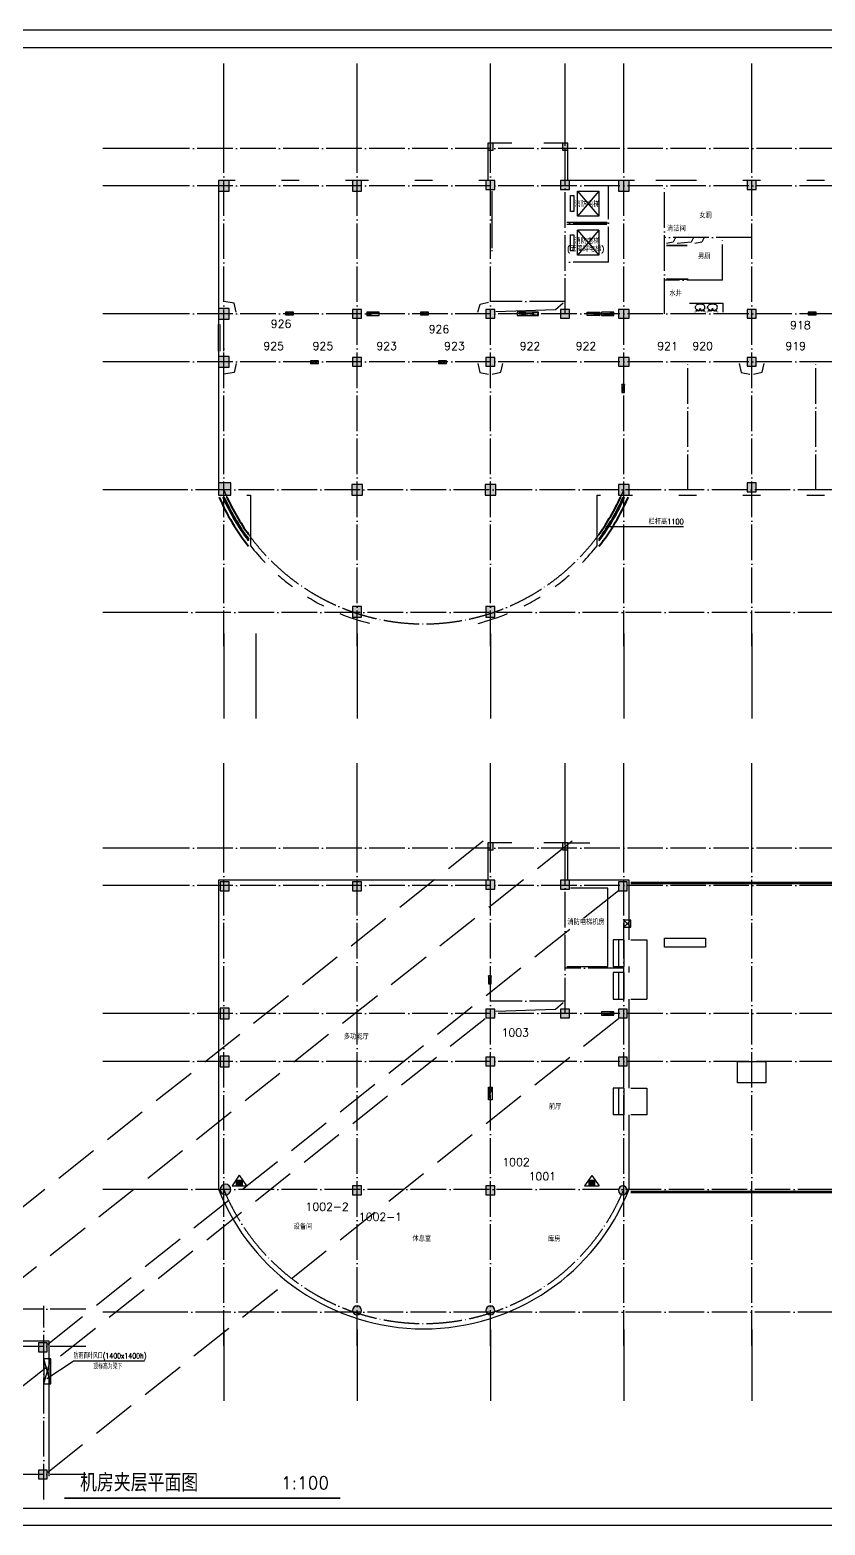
# Model space of a CAD drawing. Extents: x 356363 to 889308, y -1213508 to 149044.
# Drawn here: x 412840 to 457572, y -625991 to -541891 of the extents above; entities that cross this region are included whole.
import ezdxf
from ezdxf.enums import TextEntityAlignment as Align

# ---------------------------------------------------------------- set-up
doc = ezdxf.new("R2010")
doc.units = 0
doc.header["$LTSCALE"] = 1000
doc.header["$MEASUREMENT"] = 0
doc.linetypes.add('DASH', pattern=[0.35, 0.25, -0.1])
doc.linetypes.add('DOTE', pattern=[2.42, 2, -0.2, 0.02, -0.2])
doc.layers.get('0').update_dxf_attribs({"linetype": 'CONTINUOUS'})
for name, color, linetype in [('ACS_COM', 7, 'CONTINUOUS'), ('AXIS', 3, 'CONTINUOUS'), ('COLUMN', 7, 'CONTINUOUS'), ('DOTE', 1, 'CONTINUOUS'), ('EQUIP_消防', 7, 'CONTINUOUS'), ('JIAJU', 3, 'CONTINUOUS'), ('STAIR', 2, 'CONTINUOUS'), ('WINDOW', 2, 'CONTINUOUS'), ('保温', 2, 'CONTINUOUS'), ('填充', 9, 'CONTINUOUS'), ('柱子', 7, 'CONTINUOUS'), ('洞口', 6, 'CONTINUOUS'), ('灭火器', 3, 'CONTINUOUS'), ('电洞', 32, 'CONTINUOUS')]:
    doc.layers.add(name, color=color, linetype=linetype)
doc.layers.add('WALL', color=4, linetype='CONTINUOUS', lineweight=40)
doc.styles.add('dm', font='romans.shx', dxfattribs={"width": 0.7, "bigfont": 'z.shx'})
doc.styles.get("Standard").update_dxf_attribs({"font": 'romans.shx', "height": 450, "bigfont": 'z.shx'})

# ---------------------------------------------------------------- blocks, each defined once
blk = doc.blocks.new('tk0')
at = {"color": 243}
for p, q in [((0, 84100), (118900, 84100)), ((0, 0), (118900, 0)), ((34800, 0), (118900, 0)), ((44600, 0), (118900, 0))]:
    blk.add_line(p, q, dxfattribs=at)
at = {"color": 244}
for p, q in [((117900, 83100), (2500, 83100)), ((2500, 950), (117900, 950)), ((37300, 950), (117900, 950)), ((47100, 950), (117900, 950))]:
    blk.add_line(p, q, dxfattribs=at)
blk = doc.blocks.new('M_E11')
for p, q in [((-280, -10), (-280, 0)), ((280, 0), (280, -10)), ((-251, -189), (-251, -186)), ((-248, -183), (-250, -185))]:
    blk.add_line(p, q)
at = {"const_width": 1.5}
for points in [[(-280, 0), (280, 0)], [(-326, -200), (-280, -5)], [(326, -204), (280, -5)]]:
    blk.add_lwpolyline(points, dxfattribs=at)
for points in [[(-326, -200, 0.008223), (-326, -204, 0.149285)], [(-326, -266, 0.149285), (-304, -337, 0.107079), (-231, -408, 0.075625), (-131, -450, 0.062436), (-1, -467, 0.062436), (130, -452, 0.075625), (230, -410, 0.107079), (304, -339, 0.149285), (326, -268, 0.005205), (326, -266, 0.086596)]]:
    blk.add_lwpolyline(points, format="xyb", dxfattribs=at)
at = {"const_width": 1.5, "flags": 128}
for points in [[(-326, -204), (-326, -268)], [(326, -204), (326, -268)]]:
    blk.add_lwpolyline(points, dxfattribs=at)
at = {"flags": 128}
for points in [[(-253, -188, 0.172546), (-250, -358, 0.726395)], [(253, -188, -0.172546), (250, -358, -0.726395)]]:
    blk.add_lwpolyline(points, format="xyb", dxfattribs=at)
for points in [[(253, -188, 0.098208), (193, -141, 0.066287), (110, -111, 0.052428), (0, -100, 0.052428), (-110, -111, 0.066287), (-193, -141, 0.093876), (-251, -186, 0.171377)], [(-250, -358, 0.091341), (-193, -401, 0.066287), (-110, -431, 0.052428), (0, -442, 0.052428), (110, -431, 0.066287), (193, -401, 0.091756), (250, -358, 0.171377)]]:
    blk.add_lwpolyline(points, format="xyb")
for centre, radius in [((-210, -75), 24), ((-210, -75), 24), ((-210, -75), 24), ((-90, -65), 10), ((0, -170), 25), ((0, -170), 15), ((90, -65), 10), ((210, -75), 24)]:
    blk.add_circle(centre, radius)
blk.add_arc((-250, -186), 1, 131.32236, 180)
at = {"width": 0.8, "flags": 9}
for tag in ['XSIZE', 'YSIZE']:
    blk.add_attdef(tag, (0, 0), '', height=0.5, dxfattribs=at)
blk = doc.blocks.new('灭火器')
at = {"layer": '灭火器'}
h = blk.add_hatch(dxfattribs=at)
h.set_pattern_fill('ANSI31', color=256, scale=100, style=0)
h.set_pattern_definition([(45, (-132002.346, 14406.528), (-8.8388348, 8.8388348), [])])
h.paths.add_polyline_path([(-93, -165), (94, -165), (94, -334), (-93, -334)])
for p, q in [((0, 0), (-247, -358)), ((0, 0), (247, -358)), ((-247, -358), (247, -358))]:
    blk.add_line(p, q, dxfattribs=at)
blk.add_lwpolyline([(-93, -165), (94, -165), (94, -334), (-93, -334)], close=True, dxfattribs=at)
blk = doc.blocks.new('gdfgdjjjhhh')
at = {"layer": '洞口'}
for p, q in [((0, 0), (1200, 200)), ((1200, 0), (0, 200))]:
    blk.add_line(p, q, dxfattribs=at)
blk.add_lwpolyline([(0, 0), (1200, 0), (1200, 200), (0, 200)], close=True, dxfattribs=at)
blk = doc.blocks.new('$TwtSys$00000434')
for p, q in [((-0.5, 0.5), (-0.5, -0.5)), ((-0.5, -0.5), (0.5, 0.5)), ((0.5, 0.5), (-0.5, 0.5)), ((0.5, -0.5), (0.5, 0.5)), ((-0.5, -0.5), (0.5, -0.5))]:
    blk.add_line(p, q)
blk.add_solid([(0.5, -0.5), (0.5, 0.5), (-0.5, -0.5)])
blk = doc.blocks.new('dfsfsfhh')
at = {"layer": '电洞'}
for p, q in [((-225, 0), (225, 150)), ((225, 0), (-225, 150))]:
    blk.add_line(p, q, dxfattribs=at)
blk.add_lwpolyline([(-225, 0), (225, 0), (225, 150), (-225, 150)], close=True, dxfattribs=at)

msp = doc.modelspace()

# ---------------------------------------------------------------- hatches: boundary and pattern name
at = {"layer": '填充'}
h = msp.add_hatch(color=256, dxfattribs=at)
h.paths.add_polyline_path([(424145, -568064), (424145, -567364), (423445, -567364), (423445, -568064)])
h.paths.add_polyline_path([(424045, -560864), (424045, -560264), (423445, -560264), (423445, -560864)])
h.paths.add_polyline_path([(424045, -558164), (424045, -557564), (423445, -557564), (423445, -558164)])
h.paths.add_polyline_path([(424045, -550964), (424045, -550364), (423445, -550364), (423445, -550964)])
h.paths.add_polyline_path([(431495, -574914), (431495, -574314), (430995, -574314), (430995, -574914)])
h.paths.add_polyline_path([(431545, -568064), (431545, -567464), (430945, -567464), (430945, -568064)])
h.paths.add_polyline_path([(431495, -560814), (431495, -560314), (430995, -560314), (430995, -560814)])
h.paths.add_polyline_path([(431495, -558114), (431495, -557614), (430995, -557614), (430995, -558114)])
h.paths.add_polyline_path([(431495, -550964), (431495, -550364), (430995, -550364), (430995, -550964)])
h.paths.add_polyline_path([(438995, -574914), (438995, -574314), (438495, -574314), (438495, -574914)])
h.paths.add_polyline_path([(439045, -568064), (439045, -567464), (438445, -567464), (438445, -568064)])
h.paths.add_polyline_path([(438995, -560814), (438995, -560314), (438495, -560314), (438495, -560814)])
h.paths.add_polyline_path([(438995, -558114), (438995, -557614), (438495, -557614), (438495, -558114)])
h.paths.add_polyline_path([(438995, -550864), (438995, -550364), (438495, -550364), (438495, -550864)])
h.paths.add_polyline_path([(438895, -548664), (438895, -548264), (438595, -548264), (438595, -548664)])
h.paths.add_polyline_path([(443195, -558114), (443195, -557614), (442695, -557614), (442695, -558114)])
h.paths.add_polyline_path([(443195, -550864), (443195, -550364), (442695, -550364), (442695, -550864)])
h.paths.add_polyline_path([(443095, -548664), (443095, -548264), (442795, -548264), (442795, -548664)])
h.paths.add_polyline_path([(446545, -568064), (446545, -567464), (445945, -567464), (445945, -568064)])
h.paths.add_polyline_path([(446545, -560814), (446545, -560314), (445945, -560314), (445945, -560814)])
h.paths.add_polyline_path([(446545, -558114), (446545, -557614), (445945, -557614), (445945, -558114)])
h.paths.add_polyline_path([(446545, -550964), (446545, -550364), (445945, -550364), (445945, -550964)])
h.paths.add_polyline_path([(453695, -567864), (453695, -567364), (453195, -567364), (453195, -567864)])
h.paths.add_polyline_path([(453695, -560814), (453695, -560314), (453195, -560314), (453195, -560814)])
h.paths.add_polyline_path([(453695, -558114), (453695, -557614), (453195, -557614), (453195, -558114)])
h.paths.add_polyline_path([(453695, -550864), (453695, -550364), (453195, -550364), (453195, -550864)])
h.paths.add_polyline_path([(460895, -567864), (460895, -567364), (460395, -567364), (460395, -567864)])
h.paths.add_polyline_path([(460895, -560814), (460895, -560314), (460395, -560314), (460395, -560814)])
h.paths.add_polyline_path([(460895, -558114), (460895, -557614), (460395, -557614), (460395, -558114)])
h.paths.add_polyline_path([(460895, -550864), (460895, -550364), (460395, -550364), (460395, -550864)])
h.paths.add_polyline_path([(468095, -568064), (468095, -567564), (467595, -567564), (467595, -568064)])
h.paths.add_polyline_path([(468095, -560814), (468095, -560314), (467595, -560314), (467595, -560814)])
h.paths.add_polyline_path([(468095, -558114), (468095, -557614), (467595, -557614), (467595, -558114)])
h.paths.add_polyline_path([(468095, -550864), (468095, -550364), (467595, -550364), (467595, -550864)])
h.paths.add_polyline_path([(475295, -568064), (475295, -567564), (474795, -567564), (474795, -568064)])
h.paths.add_polyline_path([(475295, -560814), (475295, -560314), (474795, -560314), (474795, -560814)])
h.paths.add_polyline_path([(475295, -558114), (475295, -557614), (474795, -557614), (474795, -558114)])
h.paths.add_polyline_path([(475295, -550864), (475295, -550364), (474795, -550364), (474795, -550864)])
h.paths.add_polyline_path([(478295, -558114), (478295, -557614), (477795, -557614), (477795, -558114)])
h.paths.add_polyline_path([(478295, -550864), (478295, -550364), (477795, -550364), (477795, -550864)])
h.paths.add_polyline_path([(478195, -548664), (478195, -548264), (477895, -548264), (477895, -548664)])
h.paths.add_polyline_path([(482495, -568064), (482495, -567564), (481995, -567564), (481995, -568064)])
h.paths.add_polyline_path([(482495, -560814), (482495, -560314), (481995, -560314), (481995, -560814)])
h.paths.add_polyline_path([(482495, -558114), (482495, -557614), (481995, -557614), (481995, -558114)])
h.paths.add_polyline_path([(482495, -550864), (482495, -550364), (481995, -550364), (481995, -550864)])
h.paths.add_polyline_path([(482395, -548664), (482395, -548264), (482095, -548264), (482095, -548664)])
h.paths.add_polyline_path([(489695, -568064), (489695, -567564), (489195, -567564), (489195, -568064)])
h.paths.add_polyline_path([(489695, -560814), (489695, -560314), (489195, -560314), (489195, -560814)])
h.paths.add_polyline_path([(489695, -558114), (489695, -557614), (489195, -557614), (489195, -558114)])
h.paths.add_polyline_path([(489695, -550864), (489695, -550364), (489195, -550364), (489195, -550864)])
h.paths.add_polyline_path([(496945, -568064), (496945, -567564), (496445, -567564), (496445, -568064)])
h.paths.add_polyline_path([(496945, -560814), (496945, -560314), (496445, -560314), (496445, -560814)])
h.paths.add_polyline_path([(496945, -558114), (496945, -557614), (496445, -557614), (496445, -558114)])
h.paths.add_polyline_path([(496945, -550864), (496945, -550364), (496445, -550364), (496445, -550864)])
h = msp.add_hatch(color=256, dxfattribs=at)
h.paths.add_polyline_path([(406366, -623396), (406366, -622896), (405866, -622896), (405866, -623396)])
h.paths.add_polyline_path([(410566, -623396), (410566, -622896), (410066, -622896), (410066, -623396)])
h.paths.add_polyline_path([(413816, -623396), (413816, -622896), (413316, -622896), (413316, -623396)])
h.paths.add_polyline_path([(406366, -616146), (406366, -615646), (405866, -615646), (405866, -616146)])
h.paths.add_polyline_path([(410566, -616146), (410566, -615646), (410066, -615646), (410066, -616146)])
h.paths.add_polyline_path([(413816, -616246), (413816, -615746), (413316, -615746), (413316, -616246)])
h.paths.add_polyline_path([(406266, -613946), (406266, -613546), (405966, -613546), (405966, -613946)])
h.paths.add_polyline_path([(410466, -613946), (410466, -613546), (410166, -613546), (410166, -613946)])
edge = h.paths.add_edge_path()
edge.add_arc((423845, -607116), 300, 0, 180)
edge.add_arc((423845, -607116), 300, 180, 360)
h.paths.add_polyline_path([(424045, -600216), (424045, -599616), (423545, -599616), (423545, -600216)])
h.paths.add_polyline_path([(424045, -597516), (424045, -596916), (423545, -596916), (423545, -597516)])
h.paths.add_polyline_path([(424045, -590316), (424045, -589816), (423545, -589816), (423545, -590316)])
edge = h.paths.add_edge_path()
edge.add_arc((431245, -613916), 250, 0, 180)
edge.add_arc((431245, -613916), 250, 180, 360)
h.paths.add_polyline_path([(431495, -607416), (431495, -606916), (430995, -606916), (430995, -607416)])
h.paths.add_polyline_path([(431495, -590316), (431495, -589816), (430995, -589816), (430995, -590316)])
edge = h.paths.add_edge_path()
edge.add_arc((438745, -613916), 250, 0, 180)
edge.add_arc((438745, -613916), 250, 180, 360)
h.paths.add_polyline_path([(438995, -607416), (438995, -606916), (438495, -606916), (438495, -607416)])
h.paths.add_polyline_path([(438995, -600166), (438995, -599666), (438495, -599666), (438495, -600166)])
h.paths.add_polyline_path([(438995, -597466), (438995, -596966), (438495, -596966), (438495, -597466)])
h.paths.add_polyline_path([(438995, -590216), (438995, -589716), (438495, -589716), (438495, -590216)])
h.paths.add_polyline_path([(438895, -588016), (438895, -587616), (438595, -587616), (438595, -588016)])
h.paths.add_polyline_path([(443195, -597466), (443195, -596966), (442695, -596966), (442695, -597466)])
h.paths.add_polyline_path([(443195, -590216), (443195, -589716), (442695, -589716), (442695, -590216)])
h.paths.add_polyline_path([(443095, -588016), (443095, -587616), (442795, -587616), (442795, -588016)])
edge = h.paths.add_edge_path()
edge.add_arc((446195, -607166), 250, 0, 180)
edge.add_arc((446195, -607166), 250, 180, 360)
h.paths.add_polyline_path([(446445, -600166), (446445, -599666), (445945, -599666), (445945, -600166)])
h.paths.add_polyline_path([(446445, -597466), (446445, -596966), (445945, -596966), (445945, -597466)])
h.paths.add_polyline_path([(446445, -590316), (446445, -589816), (445945, -589816), (445945, -590316)])
h.paths.add_polyline_path([(475295, -597466), (475295, -596966), (474795, -596966), (474795, -597466)])
h.paths.add_polyline_path([(475295, -590216), (475295, -589716), (474795, -589716), (474795, -590216)])
h.paths.add_polyline_path([(478295, -597466), (478295, -596966), (477795, -596966), (477795, -597466)])
h.paths.add_polyline_path([(478295, -590216), (478295, -589716), (477795, -589716), (477795, -590216)])
h.paths.add_polyline_path([(478195, -588016), (478195, -587616), (477895, -587616), (477895, -588016)])
h.paths.add_polyline_path([(482445, -597466), (482445, -596966), (482045, -596966), (482045, -597466)])
h.paths.add_polyline_path([(482445, -590216), (482445, -589716), (482045, -589716), (482045, -590216)])
h.paths.add_polyline_path([(482395, -588016), (482395, -587616), (482095, -587616), (482095, -588016)])

# ---------------------------------------------------------------- linework, layer by layer
for p, q in [((424337, -557263), (423745, -557164)), ((424445, -557764), (424337, -557263)), ((438045, -557764), (438162, -557319)), ((438162, -557319), (438645, -557214)), ((424445, -560664), (424337, -561165)), ((438045, -560664), (438144, -561158)), ((439334, -561148), (439445, -560664)), ((452745, -560664), (452844, -561158)), ((454034, -561148), (454145, -560664)), ((424337, -561165), (423745, -561264)), ((438144, -561158), (438645, -561264)), ((438845, -561264), (439334, -561148)), ((452844, -561158), (453345, -561264)), ((453545, -561264), (454034, -561148)), ((445257, -569826), (449606, -569826))]:
    msp.add_line(p, q)
at = {"const_width": 100}
msp.add_lwpolyline([(414777, -624477), (430302, -624477)], dxfattribs=at)
at = {"layer": 'ACS_COM'}
for p in [(413802, -617738), (419284, -616767, 1658)]:
    msp.add_line(p, (415278, -616767, 1658), dxfattribs=at)
at = {"layer": 'AXIS'}
for p, q in [((423745, -548384), (423745, -543783)), ((431245, -548384), (431245, -543783)), ((438745, -548384), (438745, -543783)), ((442945, -548384), (442945, -543783)), ((446245, -548384), (446245, -543783)), ((453445, -548384), (453445, -543783)), ((421392, -548564), (416942, -548564)), ((421392, -550664), (416942, -550664)), ((421392, -557864), (416942, -557864)), ((421392, -560564), (416942, -560564)), ((421392, -567764), (416942, -567764)), ((421392, -574664), (416942, -574664)), ((423745, -575838), (423745, -580616)), ((425545, -575838), (425545, -580616)), ((431245, -575838), (431245, -580616)), ((438745, -575838), (438745, -580616)), ((446245, -575838), (446245, -580616)), ((453445, -575838), (453445, -580616)), ((423745, -587736), (423745, -583134)), ((431245, -587736), (431245, -583134)), ((438745, -587736), (438745, -583134)), ((442945, -587736), (442945, -583134)), ((446245, -587736), (446245, -583134)), ((453445, -587736), (453445, -583134)), ((421392, -587916), (416942, -587916)), ((421392, -590016), (416942, -590016)), ((421392, -597216), (416942, -597216)), ((421392, -599916), (416942, -599916)), ((421392, -607116), (416942, -607116)), ((421392, -614016), (416942, -614016)), ((423745, -614993), (423745, -618993)), ((431245, -614993), (431245, -618993)), ((438745, -614993), (438745, -618993)), ((446245, -614993), (446245, -618993)), ((453445, -614993), (453445, -618993))]:
    msp.add_line(p, q, dxfattribs=at)
at = {"layer": 'DOTE', "linetype": 'DOTE'}
for p, q in [((499267, -548564), (421392, -548564)), ((423745, -576554), (423745, -548384)), ((431245, -576554), (431245, -548384)), ((438745, -576554), (438745, -548384)), ((442945, -557864), (442945, -548384)), ((446245, -576554), (446245, -548384)), ((453445, -576554), (453445, -548384)), ((499267, -550664), (421392, -550664)), ((445395, -554964), (445395, -550664)), ((448545, -557864), (448545, -550664)), ((445395, -552764), (442945, -552764)), ((453445, -553564), (448545, -553564)), ((451795, -555964), (451795, -553564)), ((445395, -554964), (442945, -554964)), ((451795, -555964), (448545, -555964)), ((442945, -557164), (438745, -557164)), ((499267, -557864), (421392, -557864)), ((499267, -560564), (421392, -560564)), ((449845, -567764), (449845, -560564)), ((457045, -567764), (457045, -560564)), ((499172, -567764), (421392, -567764)), ((499172, -574664), (421392, -574664)), ((423745, -615905), (423745, -587736)), ((431245, -615905), (431245, -587736)), ((438745, -615905), (438745, -587736)), ((442945, -597216), (442945, -587736)), ((446245, -615905), (446245, -587736)), ((453445, -615905), (453445, -587736)), ((499267, -587916), (421392, -587916)), ((499267, -590016), (421392, -590016)), ((446245, -594666), (442945, -594666)), ((442945, -596516), (438745, -596516)), ((499267, -597216), (421392, -597216)), ((499267, -599916), (421392, -599916)), ((499172, -607116), (421392, -607116)), ((415989, -613846), (402858, -613846)), ((413616, -624551), (413616, -613666)), ((499172, -614016), (421392, -614016)), ((415989, -615946), (402858, -615946)), ((415989, -623146), (402858, -623146))]:
    msp.add_line(p, q, dxfattribs=at)
at = {"layer": 'DOTE'}
msp.add_line((443095, -587616), (444346, -587616), dxfattribs=at)
at = {"layer": 'DOTE', "linetype": 'DOTE'}
for centre in [(434995, -563138), (434995, -602490)]:
    msp.add_arc(centre, 12164, 202.35231, 337.64769, dxfattribs=at)
at = {"layer": 'JIAJU'}
for p, q in [((449820, -554014), (448645, -554014)), ((448645, -554014), (449820, -554014)), ((448645, -554014), (449820, -554014)), ((449820, -554014), (448645, -554014)), ((448645, -555914), (449870, -555914)), ((449870, -555914), (448645, -555914)), ((449945, -557264), (451845, -557264)), ((451845, -557764), (451845, -557264))]:
    msp.add_line(p, q, dxfattribs=at)
at = {"layer": 'STAIR'}
for p, q in [((438845, -554164), (438845, -550964)), ((443245, -551214), (443445, -551214)), ((443245, -552114), (443245, -551214)), ((443445, -551214), (443445, -552114)), ((443645, -550964), (444845, -550964)), ((443645, -552364), (443645, -550964)), ((443645, -550964), (444845, -552364)), ((444845, -550964), (443645, -552364)), ((444845, -550964), (444845, -552364)), ((443445, -552114), (443245, -552114)), ((444845, -552364), (443645, -552364)), ((443045, -552714), (445295, -552714)), ((443045, -552814), (445295, -552814)), ((443645, -554564), (443645, -553164)), ((443645, -553164), (444845, -554564)), ((444845, -553164), (443645, -554564)), ((444845, -553164), (443645, -553164)), ((444845, -553164), (444845, -554564)), ((443245, -553414), (443445, -553414)), ((443245, -554314), (443245, -553414)), ((443445, -553414), (443445, -554314)), ((449029, -553838), (448645, -553914)), ((449145, -553614), (449029, -553838)), ((450029, -553838), (449245, -553914)), ((450145, -553614), (450029, -553838)), ((450629, -553838), (450245, -553914)), ((450745, -553614), (450629, -553838)), ((438845, -554334), (438845, -554274)), ((443445, -554314), (443245, -554314)), ((444845, -554564), (443645, -554564)), ((442845, -557264), (442401, -557634)), ((442401, -557634), (439045, -557755)), ((474695, -589856), (446645, -589856)), ((474695, -589916), (446645, -589916)), ((446245, -593066), (445645, -593066)), ((445645, -593066), (445645, -594566)), ((445945, -593066), (445945, -594566)), ((446245, -593066), (446245, -594566)), ((446645, -593066), (447545, -593066)), ((447545, -593066), (447545, -596416)), ((445645, -594566), (446245, -594566)), ((446245, -594916), (445645, -594916)), ((445645, -594916), (445645, -596416)), ((445945, -594916), (445945, -596416)), ((446245, -594916), (446245, -596416)), ((442401, -596985), (439045, -597107)), ((442845, -596616), (442401, -596985)), ((445645, -596416), (446245, -596416)), ((446645, -596416), (447545, -596416)), ((446245, -601416), (445645, -601416)), ((445645, -601416), (445645, -602916)), ((445945, -601416), (445945, -602916)), ((446245, -601416), (446245, -602916)), ((446645, -601416), (447545, -601416)), ((447545, -601416), (447545, -602916)), ((446245, -602916), (445645, -602916)), ((447545, -602916), (446645, -602916)), ((446645, -607216), (496745, -607216)), ((446645, -607276), (496805, -607276))]:
    msp.add_line(p, q, dxfattribs=at)
msp.add_lwpolyline([(443045, -594566), (443045, -594566), (445345, -594566), (445345, -590166), (443245, -590166)], dxfattribs=at)
for points in [[(450845, -593486), (448545, -593486), (448545, -592986), (450845, -592986)], [(452645, -599916), (454245, -599916), (454245, -601116), (452645, -601116)]]:
    msp.add_lwpolyline(points, close=True, dxfattribs=at)
at = {"layer": 'WALL', "color": 2}
for radius, start, end in [(12564, 203.58007, 218.37281), (12364, 203.98523, 217.18673), (12314, 204.08878, 216.87899), (12164, 204.40506, 215.92665), (12164, 324.07335, 335.59494), (12564, 321.62719, 336.41993), (12364, 322.81327, 336.01477), (12314, 323.12101, 335.91122)]:
    msp.add_arc((434995, -563138), radius, start, end, dxfattribs=at)
at = {"layer": 'WINDOW'}
for p, q in [((423445, -559964), (423445, -558464)), ((423545, -559964), (423545, -558464)), ((423745, -559964), (423745, -558464))]:
    msp.add_line(p, q, dxfattribs=at)
at = {"layer": 'WINDOW', "linetype": 'DASH', "ltscale": 10}
for p, q in [((438345, -587516), (405716, -613446)), ((443345, -587516), (410716, -613446)), ((445945, -590316), (413316, -616246)), ((438445, -597516), (405816, -623446)), ((445945, -597516), (413316, -623446))]:
    msp.add_line(p, q, dxfattribs=at)
at = {"layer": '保温'}
for points in [[(439945, -548264), (438595, -548264), (438595, -550364), (438095, -550364)], [(446845, -550364), (443095, -550364), (443095, -548264), (441745, -548264)], [(424395, -550364), (423445, -550364), (423445, -558489)], [(427995, -550364), (426995, -550364)], [(431895, -550364), (430595, -550364)], [(435495, -550364), (434495, -550364)], [(450345, -550364), (448045, -550364)], [(453945, -550364), (452945, -550364)], [(457545, -550364), (456545, -550364)], [(423445, -559989), (423445, -568064), (424045, -568064)], [(445945, -568064), (446745, -568064)], [(449345, -568064), (450345, -568064)], [(452945, -568064), (453945, -568064)], [(456545, -568064), (457545, -568064)], [(446545, -593066), (446545, -589716), (443095, -589716), (443095, -587616), (441745, -587616)], [(446545, -594916), (446545, -594566)], [(446545, -601416), (446545, -596416)], [(413916, -621046), (413916, -615646), (410466, -615646), (410466, -613546), (409116, -613546)], [(413916, -621346), (413916, -619437)], [(413916, -623246), (413916, -621346)]]:
    msp.add_lwpolyline(points, dxfattribs=at)
for points in [[(425045, -568064), (425245, -568064), (425245, -570903, 0.025342), (426067, -571850)], [(443923, -571850, 0.025342), (444745, -570903), (444745, -568064), (444945, -568064)], [(426808, -572559, 0.020725), (427605, -573205)], [(442385, -573205, 0.020725), (443182, -572559)], [(428454, -573783, 0.020745), (429348, -574289)], [(440642, -574289, 0.020745), (441536, -573783)], [(430281, -574720, 0.035323), (431940, -575269)], [(438048, -575270, 0.03537), (439709, -574720)], [(439945, -587616), (438595, -587616), (438595, -589716), (423445, -589716), (423445, -607097, 0.680231), (446545, -607097), (446545, -602916)]]:
    msp.add_lwpolyline(points, format="xyb", dxfattribs=at)
at = {"layer": '柱子'}
for points in [[(438895, -548664), (438895, -548264), (438595, -548264), (438595, -548664)], [(443095, -548664), (443095, -548264), (442795, -548264), (442795, -548664)], [(424045, -550964), (424045, -550364), (423445, -550364), (423445, -550964)], [(431495, -550964), (431495, -550364), (430995, -550364), (430995, -550964)], [(438995, -550864), (438995, -550364), (438495, -550364), (438495, -550864)], [(443195, -550864), (443195, -550364), (442695, -550364), (442695, -550864)], [(446545, -550964), (446545, -550364), (445945, -550364), (445945, -550964)], [(453695, -550864), (453695, -550364), (453195, -550364), (453195, -550864)], [(424045, -558164), (424045, -557564), (423445, -557564), (423445, -558164)], [(431495, -558114), (431495, -557614), (430995, -557614), (430995, -558114)], [(438995, -558114), (438995, -557614), (438495, -557614), (438495, -558114)], [(443195, -558114), (443195, -557614), (442695, -557614), (442695, -558114)], [(446545, -558114), (446545, -557614), (445945, -557614), (445945, -558114)], [(453695, -558114), (453695, -557614), (453195, -557614), (453195, -558114)], [(424045, -560864), (424045, -560264), (423445, -560264), (423445, -560864)], [(431495, -560814), (431495, -560314), (430995, -560314), (430995, -560814)], [(438995, -560814), (438995, -560314), (438495, -560314), (438495, -560814)], [(446545, -560814), (446545, -560314), (445945, -560314), (445945, -560814)], [(453695, -560814), (453695, -560314), (453195, -560314), (453195, -560814)], [(424145, -568064), (424145, -567364), (423445, -567364), (423445, -568064)], [(431545, -568064), (431545, -567464), (430945, -567464), (430945, -568064)], [(439045, -568064), (439045, -567464), (438445, -567464), (438445, -568064)], [(446545, -568064), (446545, -567464), (445945, -567464), (445945, -568064)], [(453695, -567864), (453695, -567364), (453195, -567364), (453195, -567864)], [(431495, -574914), (431495, -574314), (430995, -574314), (430995, -574914)], [(438995, -574914), (438995, -574314), (438495, -574314), (438495, -574914)], [(438895, -588016), (438895, -587616), (438595, -587616), (438595, -588016)], [(443095, -588016), (443095, -587616), (442795, -587616), (442795, -588016)], [(424045, -590316), (424045, -589816), (423545, -589816), (423545, -590316)], [(431495, -590316), (431495, -589816), (430995, -589816), (430995, -590316)], [(438995, -590216), (438995, -589716), (438495, -589716), (438495, -590216)], [(443195, -590216), (443195, -589716), (442695, -589716), (442695, -590216)], [(446445, -590316), (446445, -589816), (445945, -589816), (445945, -590316)], [(424045, -597516), (424045, -596916), (423545, -596916), (423545, -597516)], [(438995, -597466), (438995, -596966), (438495, -596966), (438495, -597466)], [(443195, -597466), (443195, -596966), (442695, -596966), (442695, -597466)], [(446445, -597466), (446445, -596966), (445945, -596966), (445945, -597466)], [(424045, -600216), (424045, -599616), (423545, -599616), (423545, -600216)], [(438995, -600166), (438995, -599666), (438495, -599666), (438495, -600166)], [(446445, -600166), (446445, -599666), (445945, -599666), (445945, -600166)], [(431495, -607416), (431495, -606916), (430995, -606916), (430995, -607416)], [(438995, -607416), (438995, -606916), (438495, -606916), (438495, -607416)], [(413816, -616246), (413816, -615746), (413316, -615746), (413316, -616246)], [(413816, -623396), (413816, -622896), (413316, -622896), (413316, -623396)]]:
    msp.add_lwpolyline(points, close=True, dxfattribs=at)
for points in [[(424145, -607116, 1), (423545, -607116, 1), (424145, -607116, 1)], [(446445, -607166, 1), (445945, -607166, 1), (446445, -607166, 1)], [(431495, -613916, 1), (430995, -613916, 1), (431495, -613916, 1)], [(438995, -613916, 1), (438495, -613916, 1), (438995, -613916, 1)]]:
    msp.add_lwpolyline(points, format="xyb", dxfattribs=at)
at = {"layer": '洞口'}
for p, q in [((446645, -592366), (446245, -591966)), ((446245, -592366), (446645, -591966)), ((414016, -618046), (413616, -616646)), ((413616, -618046), (414016, -616646))]:
    msp.add_line(p, q, dxfattribs=at)
for points in [[(446245, -592366), (446645, -592366), (446645, -591966), (446245, -591966)], [(413616, -618046), (414016, -618046), (414016, -616646), (413616, -616646)]]:
    msp.add_lwpolyline(points, close=True, dxfattribs=at)

# ---------------------------------------------------------------- block references
at = {"layer": 'COLUMN'}
msp.add_blockref('tk0', (398541, -625991), dxfattribs=at)
at = {"layer": 'EQUIP_消防', "yscale": 200, "zscale": 700}
for p, xscale, rotation in [((432145, -557864), 700, 180.0000000000953), ((444545, -557864), -700, 180.0000000000238), ((438745, -601716), -700, 269.9999999999905)]:
    msp.add_blockref('$TwtSys$00000434', p, dxfattribs=dict(at, xscale=xscale, rotation=rotation))
at = {"layer": 'EQUIP_消防', "xscale": 700, "yscale": 200, "zscale": 700}
for p in [(445345, -557864), (445345, -597216)]:
    msp.add_blockref('$TwtSys$00000434', p, dxfattribs=at)
at = {"layer": 'JIAJU', "rotation": 180}
for p in [(450545, -557764), (451245, -557764)]:
    msp.add_blockref('M_E11', p, dxfattribs=at)
at = {"layer": '洞口'}
msp.add_blockref('gdfgdjjjhhh', (440245, -557964), dxfattribs=at)
at = {"layer": '灭火器', "xscale": 1.649999999906868, "yscale": 1.649999999906868, "zscale": 1.65}
for p in [(424620, -606316), (444450, -606323)]:
    msp.add_blockref('灭火器', p, dxfattribs=at)
at = {"layer": '电洞'}
for p, rotation in [((427445, -557764), 180), ((435045, -557764), 180), ((456845, -557764), 180), ((428845, -560514), 180), ((436045, -560514), 180), ((446295, -562064), 89.99999999999999), ((446295, -562064), 89.99999999999999), ((438795, -595316), 89.99999999999999), ((438795, -595316), 89.99999999999999)]:
    msp.add_blockref('dfsfsfhh', p, dxfattribs=dict(at, rotation=rotation))

# ---------------------------------------------------------------- texts
at = {"width": 0.9}
for s, p in [('消防电梯', (443475, -551848)), ('女厕', (450494, -552483)), ('清洁间', (448684, -553215)), ('(无障碍电梯)', (443065, -554359)), ('消防电梯', (443469, -553916)), ('男厕', (450417, -554779)), ('水井', (448814, -556866)), ('栏杆高1100', (447640, -569699)), ('消防电梯机房', (443072, -592227)), ('多功能厅', (430496, -598666)), ('前厅', (442033, -602607)), ('设备间', (427674, -609355)), ('休息室', (434359, -610032)), ('库房', (441985, -610049))]:
    msp.add_text(s, height=300, dxfattribs=at).set_placement(p)
msp.add_text('机房夹层平面图 ', height=1000).set_placement((415659, -624104))
at = {"ltscale": 0.7}
msp.add_text('1:100', height=700, dxfattribs=at).set_placement((426969, -623964))
at = {"layer": 'ACS_COM', "style": 'dm', "width": 0.7}
msp.add_text('防雨百叶风口(1400x1400h)', height=300, dxfattribs=at).set_placement((417348, -616479, 9158), align=Align.MIDDLE)
msp.add_text('顶标高为梁下', height=300, dxfattribs=at).set_placement((416402, -617220, 28500))
at = {"layer": 'STAIR', "char_height": 450, "attachment_point": 1}
for s, insert, width in [('{\\C1;926}', (426392, -558195), 1155.58), ('{\\C1;918}', (455605, -558270), 1155.58), ('{\\C1;926}', (435270, -558498), 1155.58), ('{\\C1;925}', (425975, -559446), 1155.58), ('{\\C1;925}', (428744, -559446), 1155.58), ('{\\C1;923}', (432328, -559446), 1155.58), ('{\\C1;923}', (436143, -559446), 1155.58), ('{\\C1;922}', (440392, -559446), 1155.58), ('{\\C1;922}', (443541, -559446), 1155.58), ('{\\C1;921}', (448131, -559446), 1155.58), ('{\\C1;920}', (450104, -559446), 1155.58), ('{\\C1;919}', (455340, -559446), 1155.58), ('{\\C1;1003}', (439373, -598062), 171.4), ('{\\C1;1002}', (439413, -605348), 171.4), ('{\\C1;1001}', (440895, -606149), 171.4), ('1002-2', (428344, -607858), 2800.7), ('1002-1', (431345, -608427), 3035.2)]:
    msp.add_mtext(s, dxfattribs=dict(at, insert=insert, width=width))

doc.saveas('drawing.dxf')
